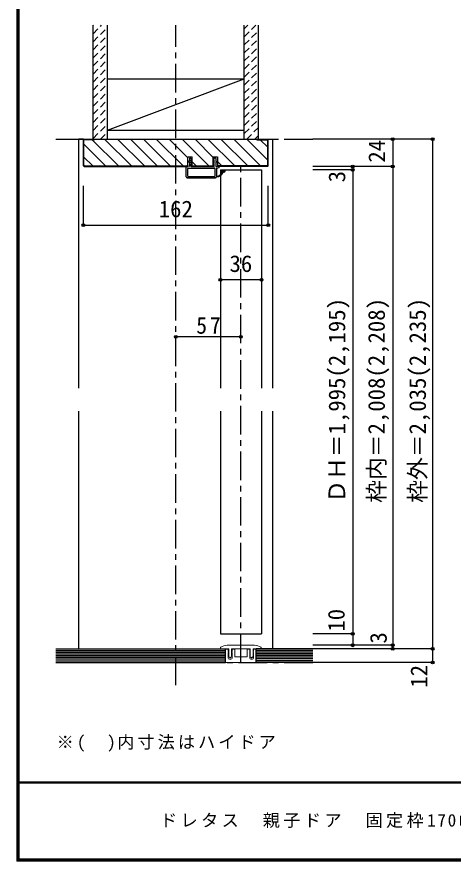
# Model space of a CAD drawing. Units: millimetres at full size, sheet at 1:5. Extents: x -973 to 977, y -718 to 696.
# Drawn here: x -973 to -591, y -701 to 40 of the extents above; entities that cross this region are included whole.
import ezdxf
from ezdxf.enums import TextEntityAlignment as Align

# ---------------------------------------------------------------- set-up
doc = ezdxf.new("R2010")
doc.units = ezdxf.units.MM
doc.header["$LTSCALE"] = 5
doc.header["$PDMODE"] = 32
doc.header["$PDSIZE"] = 2.5
doc.linetypes.add('CHAIN1', pattern=[8, 5, -1, 1, -1])
doc.linetypes.add('DASHED1', pattern=[1.8, 1.2, -0.6])
for name, color, linetype in [('0-0_補助線', 7, 'Continuous'), ('0-1_通り芯', 4, 'CHAIN1'), ('0-2_柱', 3, 'Continuous'), ('0-3_仕上', 7, 'Continuous'), ('0-4_枠', 3, 'Continuous'), ('0-6_扉', 6, 'Continuous'), ('0-A_文字', 3, 'Continuous'), ('0-B_寸法', 7, 'Continuous'), ('0-C_ﾊｯﾁ', 4, 'DASHED1'), ('F-1_通り芯', 6, 'Continuous'), ('F-A_文字', 7, 'Continuous')]:
    doc.layers.add(name, color=color, linetype=linetype)
doc.layers.add('0-7_金物', color=7, linetype='Continuous', lineweight=18)
doc.styles.add('ＭＳ ゴシック', font='')
doc.styles.get('ＭＳ ゴシック').set_extended_font_data('MS Gothic')

# ---------------------------------------------------------------- blocks, each defined once
blk = doc.blocks.new('2')
at = {"layer": '0-0_補助線'}
for p, q in [((-9.846, -9.622), (-9.846, 15.078)), ((-8.846, 16.078), (0.354, 16.078)), ((-8.846, 15.878), (0.637, 15.878)), ((-8.446, 14.378), (-8.446, -8.922)), ((-8.146, 14.678), (-1.546, 14.678)), ((-1.246, 14.378), (-1.246, -8.922)), ((0.154, 11.653), (2.154, 11.653)), ((0.154, 11.653), (0.154, -8.497)), ((2.154, 10.953), (2.154, 11.653)), ((3.154, 11.653), (2.512, 10.83)), ((3.154, 11.653), (6.154, 11.653)), ((4.154, 13.753), (4.154, 13.053)), ((5.154, 13.053), (4.512, 13.876)), ((7.154, 13.053), (5.154, 13.053)), ((6.154, 10.953), (6.154, 11.653)), ((7.558, 12.258), (6.516, 10.835)), ((-1.48, -10.622), (-8.846, -10.622)), ((-1.546, -9.222), (-8.146, -9.222)), ((-1.189, -10.85), (-0.732, -12.694)), ((0.354, -12.922), (-0.441, -12.922)), ((0.154, -8.497), (2.154, -8.497)), ((4.154, -9.897), (0.154, -9.897)), ((0.154, -9.897), (0.154, -10.622)), ((0.154, -10.622), (0.645, -12.548)), ((2.154, -7.797), (2.154, -8.497)), ((3.154, -8.497), (2.512, -7.674)), ((3.154, -8.497), (6.154, -8.497)), ((4.154, -10.597), (4.154, -9.897)), ((5.154, -9.897), (4.512, -10.72)), ((7.154, -9.897), (5.154, -9.897)), ((6.154, -7.797), (6.154, -8.497)), ((7.558, -9.101), (6.516, -7.679))]:
    blk.add_line(p, q, dxfattribs=at)
for points in [[(-9.646, 15.078), (-9.646, -9.622), (-9.846, -9.622)], [(4.154, 13.053), (0.154, 13.053), (0.649, 15.723)]]:
    blk.add_lwpolyline(points, dxfattribs=at)
for centre, radius, start, end in [((-8.846, 15.078), 1, 90, 180), ((-8.846, 15.078), 0.8, 90, 180), ((0.354, 15.778), 0.3, 349.49875, 90), ((-8.146, 14.378), 0.3, 90, 180), ((-1.546, 14.378), 0.3, 0, 90), ((2.354, 10.953), 0.2, 180, 322.03043), ((4.354, 13.753), 0.2, 37.96957, 180), ((6.354, 10.953), 0.2, 180, 323.78053), ((7.154, 12.553), 0.5, 323.78053, 90), ((-8.846, -9.622), 1, 180, 270), ((-2.846, -10.72), 6, 179.06153, 259.29815), ((-8.146, -8.922), 0.3, 180, 270), ((-2.846, -10.72), 5.3, 178.93757, 259.29815), ((-1.546, -8.922), 0.3, 270, 0), ((-1.48, -10.922), 0.3, 13.9282, 90), ((-0.441, -12.622), 0.3, 193.9282, 270), ((0.354, -12.622), 0.3, 270, 14.29438), ((2.354, -7.797), 0.2, 37.96957, 180), ((4.354, -10.597), 0.2, 180, 322.03043), ((6.354, -7.797), 0.2, 36.21947, 180), ((7.154, -9.397), 0.5, 270, 36.21947), ((-3.896, -16.272), 0.35, 259.29815, 79.29815)]:
    blk.add_arc(centre, radius, start, end, dxfattribs=at)
blk.add_point((-3.896, -16.622), dxfattribs=at)

msp = doc.modelspace()

# ---------------------------------------------------------------- linework, layer by layer
at = {"layer": '0-1_通り芯'}
for p, q in [((-834.102, -546.5), (-834.102, 32.5)), ((-939.102, -67.5), (-714.102, -67.5)), ((-777.102, -526.5), (-777.102, -91.5)), ((-939.102, -526.5), (-711.745, -526.5))]:
    msp.add_line(p, q, dxfattribs=at)
at = {"layer": '0-2_柱', "color": 7}
msp.add_line((-894.102, -59.5), (-774.102, -14.5), dxfattribs=at)
at = {"layer": '0-2_柱'}
for p, q in [((-894.102, -14.5), (-774.102, -14.5)), ((-894.102, -59.5), (-774.102, -59.5))]:
    msp.add_line(p, q, dxfattribs=at)
at = {"layer": '0-3_仕上', "color": 2}
for p, q in [((-906.602, -67.5), (-906.602, 32.5)), ((-894.102, -67.5), (-894.102, 32.5)), ((-774.102, -67.5), (-774.102, 32.5)), ((-761.602, -67.5), (-761.602, 32.5)), ((-939.102, -514.5), (-790.602, -514.5)), ((-790.602, -526.5), (-790.602, -514.5)), ((-714.102, -514.5), (-763.602, -514.5)), ((-763.602, -526.5), (-763.602, -514.5)), ((-939.102, -526.5), (-790.602, -526.5)), ((-714.102, -526.5), (-763.602, -526.5))]:
    msp.add_line(p, q, dxfattribs=at)
at = {"layer": '0-3_仕上'}
for p, q in [((-939.102, -516), (-790.602, -516)), ((-939.102, -517.5), (-790.602, -517.5)), ((-714.102, -516), (-763.602, -516)), ((-714.102, -517.5), (-763.602, -517.5)), ((-939.102, -519), (-790.602, -519)), ((-939.102, -520.5), (-790.602, -520.5)), ((-939.102, -522), (-790.602, -522)), ((-939.102, -523.5), (-790.602, -523.5)), ((-939.102, -525), (-790.602, -525)), ((-714.102, -519), (-763.602, -519)), ((-714.102, -520.5), (-763.602, -520.5)), ((-714.102, -522), (-763.602, -522)), ((-714.102, -523.5), (-763.602, -523.5)), ((-714.102, -525), (-763.602, -525))]:
    msp.add_line(p, q, dxfattribs=at)
at = {"layer": '0-4_枠', "color": 4}
for p, q in [((-915.102, -67.5), (-919.102, -67.5)), ((-919.102, -286), (-919.102, -67.5)), ((-753.102, -67.5), (-749.102, -67.5)), ((-749.102, -286), (-749.102, -67.5)), ((-919.102, -514.5), (-919.102, -306)), ((-749.102, -514.5), (-749.102, -306))]:
    msp.add_line(p, q, dxfattribs=at)
at = {"layer": '0-4_枠'}
for p, q in [((-915.102, -67.5), (-753.102, -67.5)), ((-914.602, -90.586), (-914.602, -68)), ((-905.102, -68), (-914.602, -68)), ((-905.102, -67.5), (-905.102, -68)), ((-763.102, -68), (-763.102, -67.5)), ((-763.102, -68), (-753.602, -68)), ((-753.602, -90.586), (-753.602, -68)), ((-823.602, -83), (-819.902, -83)), ((-823.602, -91.5), (-823.602, -83)), ((-819.902, -91.5), (-819.902, -83)), ((-801.302, -91.5), (-801.302, -83)), ((-914.188, -91), (-914.602, -90.586)), ((-914.395, -91.5), (-823.602, -91.5)), ((-914.188, -91), (-823.602, -91)), ((-819.902, -91), (-801.302, -91)), ((-819.902, -91.5), (-801.302, -91.5)), ((-754.016, -91), (-797.602, -91)), ((-753.809, -91.5), (-797.602, -91.5)), ((-754.016, -91), (-753.602, -90.586))]:
    msp.add_line(p, q, dxfattribs=at)
for points in [[(-914.395, -91.5), (-915.102, -90.793), (-915.102, -67.5)], [(-753.809, -91.5), (-753.102, -90.793), (-753.102, -67.5)], [(-801.302, -83), (-797.602, -83), (-797.602, -91.5)]]:
    msp.add_lwpolyline(points, dxfattribs=at)
at = {"layer": '0-6_扉'}
for p, q in [((-795.102, -94.5), (-759.102, -94.5)), ((-795.102, -94.5), (-795.102, -286)), ((-759.102, -94.5), (-759.102, -286)), ((-759.102, -306), (-759.102, -501.5))]:
    msp.add_line(p, q, dxfattribs=at)
msp.add_lwpolyline([(-795.102, -306), (-795.102, -501.5), (-759.102, -501.5)], dxfattribs=at)
at = {"layer": '0-7_金物'}
for p, q in [((-795.102, -514.5), (-795.102, -514.017)), ((-795.102, -514.5), (-787.752, -514.5)), ((-789.152, -514.8), (-790.602, -514.8)), ((-790.602, -526.5), (-790.602, -514.8)), ((-790.502, -514.8), (-790.502, -526.5)), ((-789.102, -511.5), (-765.102, -511.5)), ((-788.152, -517.05), (-788.152, -515.8)), ((-788.152, -517.05), (-787.945, -517.396)), ((-788.152, -518.05), (-787.945, -517.704)), ((-788.152, -522.8), (-788.152, -518.05)), ((-787.752, -517.5), (-787.959, -517.846)), ((-787.752, -517.5), (-787.752, -514.5)), ((-785.252, -517.5), (-785.252, -514.5)), ((-785.252, -514.5), (-768.952, -514.5)), ((-785.252, -517.5), (-785.045, -517.846)), ((-785.252, -518.5), (-785.045, -518.154)), ((-784.852, -517.05), (-785.059, -517.396)), ((-784.852, -518.05), (-785.059, -517.704)), ((-784.852, -517.05), (-784.852, -515.8)), ((-784.852, -522.8), (-784.852, -518.05)), ((-783.852, -514.8), (-782.502, -514.8)), ((-782.502, -514.8), (-782.502, -521.5)), ((-770.352, -514.8), (-771.702, -514.8)), ((-771.702, -514.8), (-771.702, -521.5)), ((-769.352, -517.05), (-769.352, -515.8)), ((-769.352, -517.05), (-769.145, -517.396)), ((-769.352, -518.05), (-769.145, -517.704)), ((-769.352, -522.8), (-769.352, -518.05)), ((-768.952, -517.5), (-769.159, -517.846)), ((-768.952, -518.5), (-769.159, -518.154)), ((-768.952, -517.5), (-768.952, -514.5)), ((-766.452, -517.5), (-766.452, -514.5)), ((-766.452, -514.5), (-759.102, -514.5)), ((-766.452, -517.5), (-766.245, -517.846)), ((-766.052, -517.05), (-766.259, -517.396)), ((-766.052, -518.05), (-766.259, -517.704)), ((-766.052, -517.05), (-766.052, -515.8)), ((-766.052, -522.8), (-766.052, -518.05)), ((-765.052, -514.8), (-763.602, -514.8)), ((-763.702, -514.8), (-763.702, -526.5)), ((-763.602, -526.5), (-763.602, -514.8)), ((-759.102, -514.5), (-759.102, -514.017)), ((-787.752, -519), (-787.959, -519.346)), ((-787.752, -520), (-787.959, -519.654)), ((-787.752, -520.5), (-787.959, -520.846)), ((-786.869, -522.34), (-787.922, -521.204)), ((-787.752, -520), (-787.752, -520.5)), ((-785.852, -523.8), (-787.152, -523.8)), ((-786.135, -522.34), (-785.082, -521.204)), ((-785.252, -519), (-785.252, -518.5)), ((-785.252, -519), (-785.045, -519.346)), ((-785.252, -520), (-785.045, -519.654)), ((-785.252, -520.5), (-785.252, -520)), ((-785.252, -520.5), (-785.045, -520.846)), ((-777.602, -521.5), (-782.502, -521.5)), ((-777.102, -522), (-777.602, -521.5)), ((-777.102, -522), (-776.602, -521.5)), ((-771.702, -521.5), (-776.602, -521.5)), ((-768.952, -519), (-769.159, -519.346)), ((-768.952, -520), (-769.159, -519.654)), ((-768.952, -520.5), (-769.159, -520.846)), ((-768.069, -522.34), (-769.122, -521.204)), ((-768.952, -519), (-768.952, -518.5)), ((-768.952, -520.5), (-768.952, -520)), ((-768.352, -523.8), (-767.052, -523.8)), ((-767.335, -522.34), (-766.282, -521.204)), ((-766.452, -519), (-766.245, -519.346)), ((-766.452, -520), (-766.245, -519.654)), ((-766.452, -520), (-766.452, -520.5)), ((-766.452, -520.5), (-766.245, -520.846)), ((-763.602, -526.5), (-790.602, -526.5))]:
    msp.add_line(p, q, dxfattribs=at)
for points in [[(-787.752, -519), (-787.752, -518.5), (-787.959, -518.154)], [(-766.452, -519), (-766.452, -518.5), (-766.245, -518.154)]]:
    msp.add_lwpolyline(points, dxfattribs=at)
for centre, radius, start, end in [((-794.102, -514.017), 1, 123.74899, 180), ((-789.102, -521.5), 10, 90, 123.74899), ((-789.152, -515.8), 1, 0, 90), ((-787.702, -518), 0.3, 149.05365, 210.94635), ((-788.202, -517.55), 0.3, 329.05368, 30.94635), ((-784.802, -517.55), 0.3, 149.05365, 210.94632), ((-785.302, -518), 0.3, 329.05365, 30.94632), ((-783.852, -515.8), 1, 90, 180), ((-770.352, -515.8), 1, 0, 90), ((-768.902, -518), 0.3, 149.05366, 210.94634), ((-769.402, -517.55), 0.3, 329.05368, 30.94635), ((-766.002, -517.55), 0.3, 149.05365, 210.94632), ((-766.502, -518), 0.3, 329.05365, 30.94635), ((-765.052, -515.8), 1, 90, 180), ((-765.102, -521.5), 10, 56.25101, 90), ((-760.102, -514.017), 1, 0, 56.25101), ((-787.152, -522.8), 1, 180, 270), ((-787.702, -519.5), 0.3, 149.05365, 210.94635), ((-787.702, -521), 0.3, 149.05362, 222.83826), ((-786.502, -522), 0.5, 222.83826, 317.16174), ((-785.852, -522.8), 1, 270, 0), ((-785.302, -521), 0.3, 317.16174, 30.94632), ((-785.302, -519.5), 0.3, 329.05365, 30.94632), ((-768.352, -522.8), 1, 180, 270), ((-768.902, -519.5), 0.3, 149.05366, 210.94634), ((-768.902, -521), 0.3, 149.0537, 222.83827), ((-767.702, -522), 0.5, 222.83827, 317.16174), ((-767.052, -522.8), 1, 270, 0), ((-766.502, -521), 0.3, 317.16174, 30.94638), ((-766.502, -519.5), 0.3, 329.05365, 30.94635)]:
    msp.add_arc(centre, radius, start, end, dxfattribs=at)
at = {"layer": '0-B_寸法', "color": 4}
for p, q in [((-609.102, -67.5), (-714.102, -67.5)), ((-644.102, -67.5), (-644.102, -514.5)), ((-609.102, -67.5), (-609.102, -526.5)), ((-644.102, -91.5), (-714.102, -91.5)), ((-679.102, -94.5), (-714.102, -94.5)), ((-679.102, -91.5), (-679.102, -511.5)), ((-915.102, -142.922), (-915.102, -108.4)), ((-753.102, -142.922), (-753.102, -108.4)), ((-915.102, -142.922), (-753.102, -142.922)), ((-759.102, -190.882), (-795.102, -190.882)), ((-777.102, -240.882), (-834.102, -240.882)), ((-679.102, -501.5), (-714.102, -501.5)), ((-644.102, -511.5), (-714.102, -511.5)), ((-609.102, -514.5), (-714.102, -514.5)), ((-609.102, -526.5), (-714.102, -526.5))]:
    msp.add_line(p, q, dxfattribs=at)
at = {"layer": '0-B_寸法'}
for p in [(-644.102, -67.5), (-609.102, -67.5), (-679.102, -91.5), (-679.102, -94.5), (-644.102, -91.5), (-915.102, -142.922), (-753.102, -142.922), (-795.102, -190.882), (-759.102, -190.882), (-834.102, -240.882), (-777.102, -240.882), (-679.102, -501.5), (-679.102, -511.5), (-644.102, -511.5), (-644.102, -514.5), (-609.102, -514.5), (-609.102, -526.5)]:
    msp.add_point(p, dxfattribs=at)
at = {"layer": '0-C_ﾊｯﾁ'}
for p, q in [((-906.602, 32.102), (-906.204, 32.5)), ((-906.602, 25.031), (-899.133, 32.5)), ((-906.602, 17.96), (-894.102, 30.46)), ((-774.102, 22.323), (-763.925, 32.5)), ((-774.102, 29.394), (-770.996, 32.5)), ((-906.602, 10.889), (-894.102, 23.389)), ((-774.102, 15.252), (-761.602, 27.752)), ((-906.602, 3.818), (-894.102, 16.318)), ((-774.102, 8.181), (-761.602, 20.681)), ((-906.602, -3.253), (-894.102, 9.247)), ((-774.102, 1.11), (-761.602, 13.61)), ((-906.602, -10.324), (-894.102, 2.176)), ((-774.102, -5.961), (-761.602, 6.539)), ((-906.602, -17.395), (-894.102, -4.895)), ((-774.102, -13.032), (-761.602, -0.532)), ((-906.602, -24.466), (-894.102, -11.966)), ((-774.102, -20.103), (-761.602, -7.603)), ((-774.102, -27.174), (-761.602, -14.674)), ((-906.602, -31.537), (-894.102, -19.037)), ((-774.102, -34.245), (-761.602, -21.745)), ((-906.602, -38.608), (-894.102, -26.108)), ((-774.102, -41.317), (-761.602, -28.817)), ((-906.602, -45.679), (-894.102, -33.179)), ((-774.102, -48.388), (-761.602, -35.888)), ((-906.602, -52.751), (-894.102, -40.251)), ((-774.102, -55.459), (-761.602, -42.959)), ((-906.602, -59.822), (-894.102, -47.322)), ((-774.102, -62.53), (-761.602, -50.03)), ((-906.602, -66.893), (-894.102, -54.393)), ((-772.001, -67.5), (-761.602, -57.101)), ((-900.138, -67.5), (-894.102, -61.464)), ((-764.93, -67.5), (-761.602, -64.172))]:
    msp.add_line(p, q, dxfattribs=at)
at = {"layer": '0-C_ﾊｯﾁ', "linetype": 'Continuous'}
for p, q in [((-914.602, -71.98), (-895.582, -91)), ((-907.268, -68), (-884.268, -91)), ((-896.455, -67.5), (-872.955, -91)), ((-885.141, -67.5), (-861.641, -91)), ((-873.827, -67.5), (-850.327, -91)), ((-862.514, -67.5), (-839.013, -91)), ((-851.2, -67.5), (-827.7, -91)), ((-839.886, -67.5), (-823.602, -83.784)), ((-828.572, -67.5), (-805.072, -91)), ((-817.259, -67.5), (-801.302, -83.457)), ((-805.945, -67.5), (-782.445, -91)), ((-794.631, -67.5), (-771.131, -91)), ((-783.318, -67.5), (-759.818, -91)), ((-772.004, -67.5), (-753.602, -85.902)), ((-760.19, -68), (-753.602, -74.588)), ((-914.602, -83.294), (-906.896, -91)), ((-819.902, -87.484), (-816.386, -91)), ((-797.602, -87.157), (-793.759, -91))]:
    msp.add_line(p, q, dxfattribs=at)
at = {"layer": 'F-1_通り芯'}
for p, q in [((-973.347, 695.833), (-973.347, -700.833)), ((-972.514, 695.833), (-972.514, -700.833)), ((-971.68, 695.833), (-971.68, -700.833)), ((976.653, -631.667), (-973.347, -631.667)), ((976.653, -632.5), (-973.347, -632.5)), ((976.653, -699.167), (-973.347, -699.167)), ((976.653, -700), (-973.347, -700)), ((976.653, -700.833), (-973.347, -700.833))]:
    msp.add_line(p, q, dxfattribs=at)

# ---------------------------------------------------------------- block references
at = {"layer": '0-7_金物', "rotation": 90}
msp.add_blockref('2', (-809.024, -91.654), dxfattribs=at)

# ---------------------------------------------------------------- texts
at = {"layer": '0-A_文字', "color": 7, "insert": (-938.493, -604.796), "char_height": 11, "attachment_point": 7, "style": 'ＭＳ ゴシック'}
msp.add_mtext('\\T1.18;※(\u3000)内寸法はハイドア', dxfattribs=at)
at = {"layer": '0-B_寸法', "style": 'ＭＳ ゴシック'}
for s, p in [('24', (-646.318, -88.071)), ('3', (-681.265, -105.385)), ('ＤＨ＝1,995(2,195)', (-681.282, -386.5)), ('枠内＝2,008(2,208)', (-646.602, -386.5)), ('枠外＝2,035(2,235)', (-610.588, -386.5)), ('10', (-681.811, -499.52)), ('3', (-644.922, -509.983)), ('12', (-609.411, -548.671))]:
    msp.add_text(s, height=14.66, rotation=90, dxfattribs=at).set_placement(p, align=Align.BOTTOM_LEFT)
for s, p in [('162', (-849.102, -140.422)), ('36', (-787.102, -188.382))]:
    msp.add_text(s, height=14.66, dxfattribs=at).set_placement(p, align=Align.BOTTOM_LEFT)
at = {"layer": '0-B_寸法', "insert": (-816.227, -238.382), "char_height": 14.66, "attachment_point": 7, "style": 'ＭＳ ゴシック'}
msp.add_mtext('\\T1.27;\\W0.95;57', dxfattribs=at)
at = {"layer": 'F-A_文字', "insert": (-847.938, -673.333), "char_height": 11, "attachment_point": 7, "style": 'ＭＳ ゴシック'}
msp.add_mtext('\\T1.2;ドレタス\u3000親子ドア\u3000固定枠170巾\u3000通気\u3000樹脂下枠\u3000枠外W1,189', dxfattribs=at)

doc.saveas('drawing.dxf')
